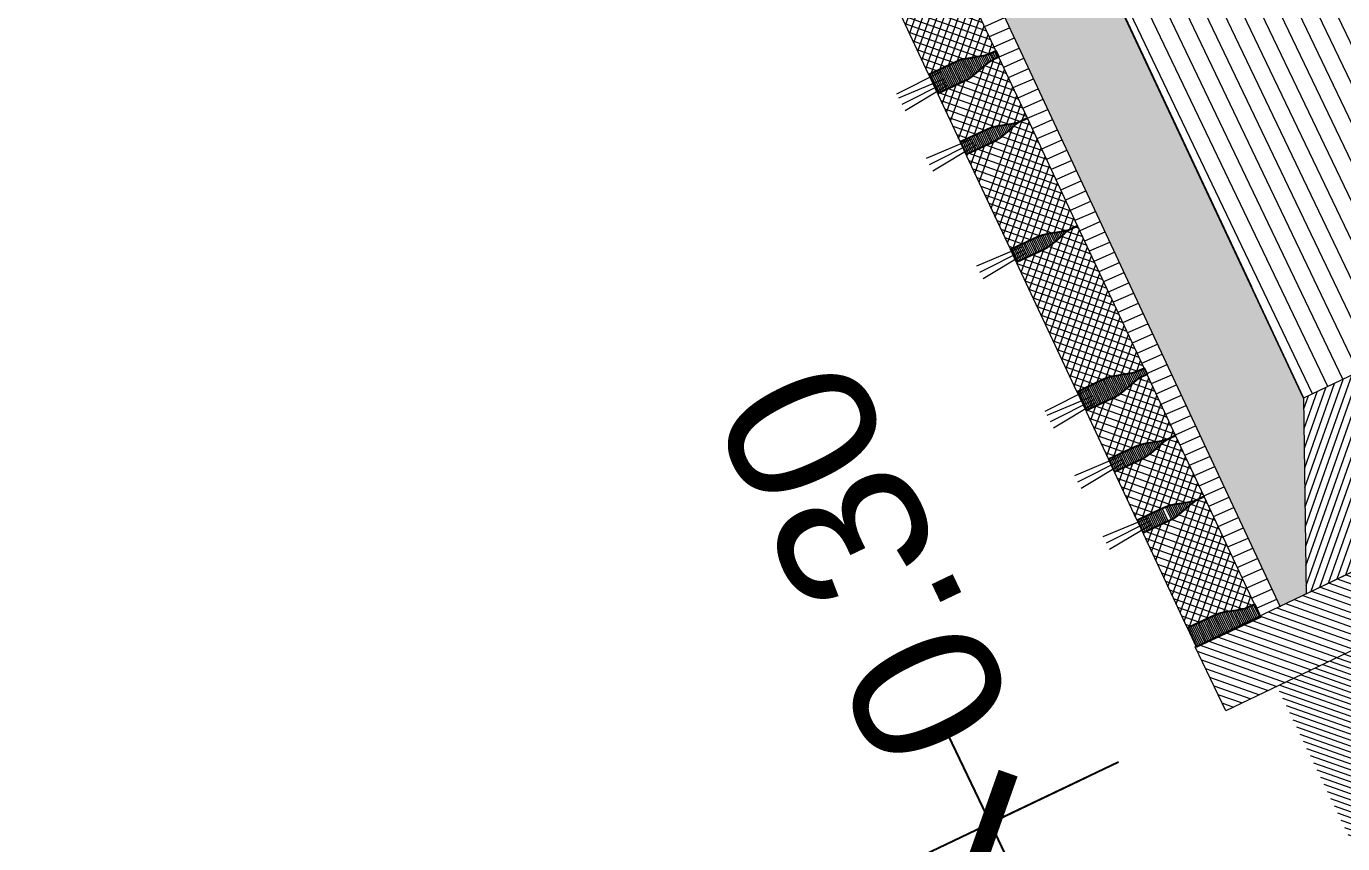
# Model space of a CAD drawing. Header units: metres. Extents: x 679304 to 680626, y 2747329 to 2750056.
# Drawn here: x 679528.639 to 679530.494, y 2747454.108 to 2747455.26 of the extents above; entities that cross this region are included whole.
import ezdxf

# ---------------------------------------------------------------- set-up
doc = ezdxf.new("R2010")
doc.units = ezdxf.units.M
doc.header["$XCLIPFRAME"] = 0
doc.layers.add('-aux', color=50, linetype='Continuous', plot=False)
for name, color, linetype in [('01-TX-Dimensions_1-100', 157, 'Continuous'), ('02-L-Waterfeatures 02', 152, 'Continuous'), ('COTAUX', 7, 'Continuous')]:
    doc.layers.add(name, color=color, linetype=linetype)
for name, color, linetype, lineweight in [('02-L-projecció', 6, 'Continuous', 5), ('02-L-seccionat', 4, 'Continuous', 5), ('1-L-GESPA', 64, 'Continuous', 0), ('3-TR Formigó', 252, 'Continuous', 0), ('3-TR terra compactada', 45, 'Continuous', 0), ('3-TR Tot-u', 37, 'Continuous', 0)]:
    doc.layers.add(name, color=color, linetype=linetype, lineweight=lineweight)
doc.layers.add('3- TR terra vegetal', color=253, linetype='Continuous', lineweight=0, true_color=0xbea68e)
doc.layers.add('3-TR sorra granitica', color=254, linetype='Continuous', lineweight=0, true_color=0xf2dac9)
doc.layers.add('SL_TREE_ACACIA_PYCNANTHA', color=52, linetype='Continuous', true_color=0xe0e000)
doc.layers.add('SL_TREE_PROSOPIS_CINERARIA', color=66, linetype='Continuous', true_color=0x5f7f00)
doc.styles.get("Standard").update_dxf_attribs({"font": 'arial.ttf'})
doc.dimstyles.new('E100', dxfattribs={"dimscale": 0.03, "dimtxt": 7, "dimasz": 0.5, "dimexe": 0.1, "dimexo": 15, "dimgap": 4, "dimtad": 1, "dimzin": 0, "dimdsep": 46, "dimtxsty": 'Standard', "dimblk1": 'LINCOT200', "dimblk2": 'LINCOT200', "dimsah": 1, "dimcen": 0.1, "dimdle": 0.1, "dimclrt": 256, "dimadec": 0, "dimazin": 0, "dimtfac": 0.0153846153846154, "dimtofl": 0, "dimtmove": 0, "dimatfit": 3, "dimldrblk": 'LINCOT200', "dimfxl": 1, "dimtolj": 1, "dimtzin": 0, "dimarcsym": 0})
picture_1 = doc.add_image_def('image1.png', size_in_pixel=(900, 793))
picture_2 = doc.add_image_def('image2.png', size_in_pixel=(716, 586))
pattern_1 = [(44.92865665922822, (3.98924274276942, -0.7978512751869858), (-0.0067268003707682, 0.0067435733681656), []), (134.9286566592282, (3.98924274276942, -0.7978512751869858), (-0.0067435733681656, -0.0067268003707682), [])]
pattern_2 = [(360, (-9.313226e-10, -4.656613e-10), (0, 0.0025), [])]

# ---------------------------------------------------------------- blocks, each defined once
blk = doc.blocks.new('General Section WaterFalls')
at = {"layer": '02-L-Waterfeatures 02', "lineweight": 9, "transparency": 33554687}
h = blk.add_hatch(dxfattribs=at)
h.set_pattern_fill('ANSI31', color=256, scale=0.0025, angle=2.6278252e-09)
h.set_pattern_definition([(45.00000000262781, (46.29637361550703, -32.83155877655372), (-0.0056126600759256, 0.0056126600754108), [])])
edge = h.paths.add_edge_path()
edge.add_line((46.09598154760897, -30.88661313755438), (46.09598154667764, -31.28154518356407))
edge.add_line((46.09598154667764, -31.28154518362135), (46.25549376500354, -31.28160677019521))
edge.add_line((46.25549376476556, -31.28160677035339), (46.39274360872956, -30.90908326257626))
edge.add_line((46.39274360937998, -30.90908326255158), (46.486159388104, -30.89794053331695))
edge.add_arc((46.48729880480096, -30.90801237383857), 0.0101360861858358, 7.903237830834428, 96.4543695149469, ccw=False)
edge.add_line((46.49733861535787, -30.90661865682341), (46.49792483921658, -32.70914748065175))
edge.add_line((46.49792483868077, -32.70914748054929), (46.79716845974326, -32.70914748101495))
edge.add_line((46.79716845927759, -32.70914748101495), (46.79733861138406, -31.98914748081005))
edge.add_line((46.79733861191198, -31.98914748057723), (46.50733861234039, -31.98914748057723))
edge.add_line((46.50733861234039, -31.98914748104289), (46.50733861326382, -30.88661313745193))
edge.add_line((46.50733861373737, -30.88661313732155), (46.09598154807463, -30.88661313778721))
at = {"layer": '3- TR terra vegetal'}
h = blk.add_hatch(dxfattribs=at)
h.set_pattern_fill('_USER', color=256, scale=0.0025, angle=-18.27604261022104, style=0, pattern_type=0)
h.set_pattern_definition([(360, (41.79200924932956, -17.5875497860834), (0, 0.0025), [])])
edge = h.paths.add_edge_path()
edge.add_line((46.91577685298398, -32.01054803119041), (46.89574212376616, -32.01036685455842))
edge.add_line((46.89574212394655, -32.01036685379222), (46.89663885825598, -31.91121149789554))
edge.add_line((46.89663885720074, -31.91121149854735), (46.92670850622479, -31.91148340688351))
edge.add_line((46.92670850688592, -31.91148340655491), (46.92633660945946, -31.95261049693681))
edge.add_arc((46.86919435532764, -31.95209378236905), 0.0571445896353864, -16.517108581197817, -0.5180894647260743, ccw=False)
edge.add_line((46.92398086749017, -31.96834008162841), (46.91784693789387, -31.98902520121282))
edge.add_arc((46.96426652790978, -32.00279039237648), 0.0484175464482929, 163.4828885281923, 179.4819076658742)
edge.add_line((46.91585096064954, -32.00235258601606), (46.91577685236157, -32.01054803084814))
edge.add_line((46.91577685298398, -32.01054803119041), (46.89574212376616, -32.01036685455842))
h = blk.add_hatch(dxfattribs=at)
h.set_pattern_fill('_USER', color=256, scale=0.0025, angle=-18.27604261022104, style=0, pattern_type=0)
h.set_pattern_definition(pattern_2)
edge = h.paths.add_edge_path()
edge.add_line((47.08326116809621, -32.01206260081381), (47.08333527631323, -32.00386715693908))
edge.add_arc((47.03491970151662, -32.00342935253866), 0.0484175532871072, -0.5180908874735294, 15.48092828320253)
edge.add_line((47.0815806351602, -31.99050585506484), (47.07582177318268, -31.9697131928285))
edge.add_arc((47.13089312519878, -31.95446029305458), 0.0571445945571447, 179.4819104452081, 195.4809295709795, ccw=False)
edge.add_line((47.0737508656457, -31.95394357689656), (47.07412276300527, -31.91281648894456))
edge.add_line((47.0741227637045, -31.91281649027951), (47.09419282198626, -31.91299797833571))
edge.add_line((47.09419282153248, -31.91299797734246), (47.09382092409787, -31.95412506477927))
edge.add_arc((47.03667866298928, -31.95360834943131), 0.0571445978222591, -16.51710976891951, -0.5180906227978994, ccw=False)
edge.add_line((47.09146518167108, -31.96985465218313), (47.08533125211027, -31.99053977128885))
edge.add_arc((47.13175083929672, -32.00430496386252), 0.0484175441230989, 163.4828842022214, 179.4819033208883)
edge.add_line((47.08333527436479, -32.00386715540663), (47.0832611670717, -32.01206260056727))
h = blk.add_hatch(dxfattribs=at)
h.set_pattern_fill('_USER', color=256, scale=0.0025, angle=-18.27604261022104, style=0, pattern_type=0)
h.set_pattern_definition(pattern_2)
edge = h.paths.add_edge_path()
edge.add_line((47.17822034005076, -32.01292477734387), (47.17829444642811, -32.00472933384239))
edge.add_arc((47.12987886928021, -32.00429152976722), 0.0484175574030006, -0.5180901328443627, 15.48092904174739)
edge.add_line((47.17653980618343, -31.99136803066358), (47.1707809441704, -31.97057536890592))
edge.add_arc((47.22585229203104, -31.95532247470692), 0.057144591033328, 179.4819066751375, 195.480925755062, ccw=False)
edge.add_line((47.1687100380659, -31.95480575505644), (47.16908193476221, -31.9136786668854))
edge.add_line((47.16908193472773, -31.91367866750807), (47.189151993408, -31.91386015324388))
edge.add_line((47.18915199348702, -31.91386015200988), (47.18878009550786, -31.95498724220924))
edge.add_arc((47.13163784518838, -31.95447052735835), 0.0571445860738357, -16.517109407062094, -0.5180902821103928, ccw=False)
edge.add_line((47.18642435315996, -31.97071682754904), (47.18029042334257, -31.99140194706043))
edge.add_arc((47.22671001730486, -32.0051671420224), 0.0484175508720061, 163.4828839569681, 179.481903067111)
edge.add_line((47.17829444538802, -32.00472933240235), (47.17822033957155, -32.01292477903146))
h = blk.add_hatch(dxfattribs=at)
h.set_pattern_fill('_USER', color=256, scale=0.0025, angle=-18.27604261022104, style=0, pattern_type=0)
h.set_pattern_definition(pattern_2)
edge = h.paths.add_edge_path()
edge.add_line((47.28317919699475, -32.01386681292206), (47.27317960797749, -32.0137763907598))
edge.add_line((47.27317960793152, -32.01377639034763), (47.27325371478653, -32.0055809465135))
edge.add_arc((47.22483813995495, -32.00514313951135), 0.0484175536545109, -0.5180944984186822, 15.48092461457903)
edge.add_line((47.2714990740642, -31.99221964366734), (47.26574021046809, -31.97142698187726))
edge.add_arc((47.32081155851483, -31.956174088642), 0.0571445891607876, 179.481906764493, 195.4809258867473, ccw=False)
edge.add_line((47.26366930594667, -31.95565736945719), (47.26404120227178, -31.91453028018275))
edge.add_line((47.26404120214283, -31.91453027958051), (47.29411085142346, -31.914802187511))
edge.add_line((47.29411085089668, -31.91480218805373), (47.2937389533242, -31.9559292788778))
edge.add_arc((47.23659670026973, -31.95541256340221), 0.0571445896665429, -16.517108114524603, -0.5180889844784247, ccw=False)
edge.add_line((47.29138321103528, -31.97165886312723), (47.28524928121789, -31.99234398263862))
edge.add_arc((47.33166887192055, -32.00610917340964), 0.0484175464625861, 163.4828890789814, 179.4819082326843)
edge.add_line((47.28325330466032, -32.0056713684462), (47.28317919637233, -32.01386681327829))
edge.add_line((47.28317919699475, -32.01386681292206), (47.27317960797749, -32.0137763907598))
h = blk.add_hatch(dxfattribs=at)
h.set_pattern_fill('_USER', color=256, scale=0.0025, angle=-18.27604261022104, style=0, pattern_type=0)
h.set_pattern_definition(pattern_2)
edge = h.paths.add_edge_path()
edge.add_line((47.5044069243595, -32.01586379436776), (47.50448103073686, -32.00766835086628))
edge.add_arc((47.45606545358896, -32.00723054679111), 0.0484175574030006, -0.5180901328443627, 15.48092904174739)
edge.add_line((47.50272639049216, -31.99430704931728), (47.49696752847914, -31.97351438755962))
edge.add_arc((47.55203887773677, -31.95826149079949), 0.057144591033328, 179.4819066751375, 195.480925755062, ccw=False)
edge.add_line((47.49489662237465, -31.95774477208033), (47.49526851907096, -31.91661768390929))
edge.add_line((47.49526851950213, -31.91661768453196), (47.5153385781824, -31.91679917026777))
edge.add_line((47.51533857779577, -31.91679917089641), (47.51496667981661, -31.95792626109578))
edge.add_arc((47.45782442949712, -31.95740954414941), 0.0571445860738357, -16.517109407062094, -0.5180902821103928, ccw=False)
edge.add_line((47.51261093793437, -31.9736558443401), (47.50647700811698, -31.99434096385149))
edge.add_arc((47.55289660161361, -32.00810615904629), 0.0484175508720061, 163.4828839569681, 179.481903067111)
edge.add_line((47.50448102969676, -32.00766834896058), (47.50440692388029, -32.01586379558969))
h = blk.add_hatch(dxfattribs=at)
h.set_pattern_fill('_USER', color=256, scale=0.0025, angle=-18.27604261022104, style=0, pattern_type=0)
h.set_pattern_definition(pattern_2)
edge = h.paths.add_edge_path()
edge.add_line((47.6718912073411, -32.01738185994327), (47.67196531555812, -32.00918641606854))
edge.add_arc((47.6235497421585, -32.00874861050397), 0.0484175532871072, -0.5180908874735294, 15.48092828320253)
edge.add_line((47.67021067533642, -31.99582511419431), (47.66445181335888, -31.97503245195796))
edge.add_arc((47.71952316444367, -31.95977955218405), 0.0571445945571447, 179.4819104452081, 195.4809295709795, ccw=False)
edge.add_line((47.66238090628758, -31.95926283649169), (47.66275280364714, -31.91813574853969))
edge.add_line((47.6627528029494, -31.91813574801199), (47.68282286123116, -31.91831723606819))
edge.add_line((47.6828228617087, -31.91831723717041), (47.68245096427408, -31.95944432460723))
edge.add_arc((47.62530870223417, -31.95892760716379), 0.0571445978222591, -16.51710976891951, -0.5180906227978994, ccw=False)
edge.add_line((47.68009522184729, -31.9751739106141), (47.67396129228648, -31.99585902971983))
edge.add_arc((47.72038087947294, -32.00962422369048), 0.0484175441230989, 163.4828842022214, 179.4819033208883)
edge.add_line((47.67196531454101, -32.00918641453609), (47.67189120724792, -32.01738185969674))
h = blk.add_hatch(dxfattribs=at)
h.set_pattern_fill('_USER', color=256, scale=0.0025, angle=-18.27604261022104, style=0, pattern_type=0)
h.set_pattern_definition(pattern_2)
edge = h.paths.add_edge_path()
edge.add_line((47.7768499692902, -32.01833452866413), (47.76685038027293, -32.01824410650187))
edge.add_line((47.76685037929564, -32.01824410539121), (47.76692448615065, -32.01004866155707))
edge.add_arc((47.71850891178473, -32.0096108536236), 0.0484175536545109, -0.5180944984186822, 15.48092461457903)
edge.add_line((47.76516984635963, -31.99668735964224), (47.75941098276353, -31.97589469785215))
edge.add_arc((47.81448232987895, -31.96064180368558), 0.0571445891607876, 179.481906764493, 195.4809258867473, ccw=False)
edge.add_line((47.75734007777646, -31.96012508496642), (47.75771197410157, -31.91899799569199))
edge.add_line((47.75771197397261, -31.9189979955554), (47.78778162325324, -31.9192699034859))
edge.add_line((47.78778162365779, -31.91926990333013), (47.7874097260853, -31.96039699415421))
edge.add_arc((47.73026747163385, -31.95988027937711), 0.0571445896665429, -16.517108114524603, -0.5180889844784247, ccw=False)
edge.add_line((47.78505398333073, -31.97612657863647), (47.77892005351334, -31.99681169814786))
edge.add_arc((47.825339644216, -32.01057688798755), 0.0484175464625861, 163.4828890789814, 179.4819082326843)
edge.add_line((47.77692407742143, -32.01013908209279), (47.77684996913344, -32.01833452692488))
edge.add_line((47.7768499692902, -32.01833452866413), (47.76685038027293, -32.01824410650187))
at = {"layer": '3-TR Formigó'}
h = blk.add_hatch(dxfattribs=at)
h.set_pattern_fill('ANSI31', color=256, scale=0.003, style=0)
h.set_pattern_definition([(44.99999999999999, (44.29593917960301, -33.20910667488352), (-0.0067351920908019, 0.0067351920908019), [])])
h.paths.add_polyline_path([(46.7976028798148, -31.90914748096839), (46.89760287897661, -31.90914748050273), (46.89760287757962, -32.39914748095908), (46.79760287748649, -32.3991474811919)])
h = blk.add_hatch(dxfattribs=at)
h.set_pattern_fill('ANSI37', color=256, scale=0.003, angle=-18.34738595099281, style=0)
h.set_pattern_definition(pattern_1)
edge = h.paths.add_edge_path()
edge.add_line((47.08326119882985, -32.01205903408118), (47.0833353060165, -32.00386359035657))
edge.add_arc((47.03491972619668, -32.00342577975244), 0.0484175595479427, -0.5180984677643848, 15.48092063279453)
edge.add_line((47.08158066635951, -31.9905022867024), (47.07582180240446, -31.96970962822656))
edge.add_arc((47.13089315127581, -31.95445673214272), 0.0571445900022303, 179.4819084718825, 195.4809275691711, ccw=False)
edge.add_line((47.07375089684501, -31.95394001482055), (47.07412276093559, -31.91281642174104))
edge.add_line((47.07412276091054, -31.91281642229296), (47.0733255879212, -31.91280921341423))
edge.add_line((47.07332558836788, -31.91280921269208), (47.07333322105183, -31.91196517152596))
edge.add_line((47.07333322102203, -31.91196517227218), (46.92751331162147, -31.91064657656981))
edge.add_line((46.92751331161708, -31.91064657596871), (46.92750568063491, -31.91149062014886))
edge.add_line((46.92750568035989, -31.91149062057957), (46.92670850677011, -31.91148340757935))
edge.add_line((46.92670850688592, -31.91148340655491), (46.92633664247188, -31.95260700246999))
edge.add_arc((46.86919439164921, -31.95209028711543), 0.0571445860738357, -16.517109407062094, -0.5180902821103928, ccw=False)
edge.add_line((46.92398090008646, -31.96833658777177), (46.91784697049424, -31.98902170882873))
edge.add_arc((46.96426656516268, -32.00278690177948), 0.0484175511476064, 163.4828856008782, 179.4819047255243)
edge.add_line((46.91585099324584, -32.00234909355641), (46.91577688429052, -32.0105445366969))
edge.add_line((46.91577688371762, -32.01054453593679), (47.08326119869289, -32.01205903347327))
h = blk.add_hatch(dxfattribs=at)
h.set_pattern_fill('ANSI37', color=256, scale=0.003, angle=-18.34738595099281, style=0)
h.set_pattern_definition(pattern_1)
edge = h.paths.add_edge_path()
edge.add_line((47.17822036892175, -32.01292127976194), (47.17829447857583, -32.00472583636182))
edge.add_arc((47.12987889396027, -32.00428803451359), 0.0484175640029159, -0.5180874265220125, 15.48093170709386)
edge.add_line((47.17653983691707, -31.99136453098617), (47.17078097347925, -31.97057187317155))
edge.add_arc((47.22585232090205, -31.95531897898764), 0.0571445893227543, 179.4819072091405, 195.4809263397831, ccw=False)
edge.add_line((47.16871006693691, -31.95480226073414), (47.16908193154472, -31.91367866831585))
edge.add_line((47.16908193100244, -31.91367866797373), (47.16828475804859, -31.91367145861632))
edge.add_line((47.16828475939109, -31.91367145907134), (47.16829239211054, -31.91282741742653))
edge.add_line((47.16829239157959, -31.91282741632313), (47.09499759406145, -31.91216463984755))
edge.add_line((47.09499759459868, -31.9121646406129), (47.09498996151212, -31.91300868262687))
edge.add_line((47.09498996101319, -31.91300868289545), (47.09419278794063, -31.91300147055645))
edge.add_line((47.09419278800488, -31.91300147026777), (47.09382092388698, -31.95412506677105))
edge.add_arc((47.03667867509648, -31.95360835269094), 0.0571445847260143, -16.517107493792878, -0.5180883785645278, ccw=False)
edge.add_line((47.09146518213674, -31.96985465008765), (47.08533125158921, -31.9905397718099))
edge.add_arc((47.1317508467473, -32.00430496339687), 0.0484175516988072, 163.4828888886982, 179.4819080003339)
edge.add_line((47.08333527436479, -32.00386715680361), (47.0832611671031, -32.01206260001303))
edge.add_line((47.08326116669923, -32.01206260081381), (47.17822036795242, -32.01292127949673))
h = blk.add_hatch(dxfattribs=at)
h.set_pattern_fill('ANSI37', color=256, scale=0.003, angle=-18.34738595099281, style=0)
h.set_pattern_definition(pattern_1)
edge = h.paths.add_edge_path()
edge.add_line((47.27317963680252, -32.01377289136872), (47.27325374660262, -32.00557744752642))
edge.add_arc((47.22483816277235, -32.00513964728453), 0.0484175625927815, -0.5180863134914306, 15.48093277880059)
edge.add_line((47.27149910433218, -31.99221614329144), (47.26574024089435, -31.97142348547682))
edge.add_arc((47.32081159111112, -31.95617059292272), 0.0571445921296045, 179.4819053230401, 195.4809244588487, ccw=False)
edge.add_line((47.26366933481767, -31.95565387140959), (47.26404119902288, -31.91453027983914))
edge.add_line((47.26404119934886, -31.91453027958051), (47.26324402668708, -31.91452306933876))
edge.add_line((47.2632440268062, -31.91452306881547), (47.26325165949016, -31.91367902764934))
edge.add_line((47.2632516589947, -31.91367902816273), (47.18995686136601, -31.91301625165066))
edge.add_line((47.18995686201378, -31.91301625221968), (47.1899492287812, -31.91386029467582))
edge.add_line((47.18994922796264, -31.91386029450223), (47.18915205518213, -31.91385308127888))
edge.add_line((47.18915205541998, -31.91385308047756), (47.18878019115606, -31.95497667742302))
edge.add_arc((47.13163794297725, -31.95445996476337), 0.0571445847571708, -16.517107027119607, -0.5180878983168213, ccw=False)
edge.add_line((47.18642445001751, -31.97070626239292), (47.18029051950547, -31.9913913836365))
edge.add_arc((47.22671011416241, -32.00515657383949), 0.0484175515967398, 163.4828894437157, 179.4819085671439)
edge.add_line((47.1782945417799, -32.00471876841039), (47.1782204345182, -32.01291421161981))
edge.add_line((47.17822043504566, -32.01291421148926), (47.27317963600678, -32.01377289105653))
h = blk.add_hatch(dxfattribs=at)
h.set_pattern_fill('ANSI37', color=256, scale=0.003, angle=-18.34738595099281, style=0)
h.set_pattern_definition(pattern_1)
edge = h.paths.add_edge_path()
edge.add_line((47.50440692342817, -32.01586379623041), (47.50448103241899, -32.00766835261124))
edge.add_arc((47.45606545452028, -32.00723054842092), 0.0484175574030006, -0.5180901328443627, 15.48092904174739)
edge.add_line((47.50272639235482, -31.99430704931728), (47.49696752909851, -31.97351439058181))
edge.add_arc((47.55203888006508, -31.95826149312779), 0.0571445932949805, 179.4819078841241, 195.4809270473441, ccw=False)
edge.add_line((47.49489662284031, -31.95774477627129), (47.49526848737306, -31.9166211833378))
edge.add_line((47.4952684873715, -31.91662118327804), (47.49447131464282, -31.91661397546619))
edge.add_line((47.49447131389752, -31.91661397507414), (47.49447894580767, -31.91576993365246))
edge.add_line((47.49447894608602, -31.91576993418858), (47.29491565608588, -31.91396535871763))
edge.add_line((47.29491565562784, -31.91396535839885), (47.29490802246623, -31.91480939989763))
edge.add_line((47.29490802343934, -31.91480939975008), (47.29411085132618, -31.91480218821832))
edge.add_line((47.29411085136234, -31.91480218875222), (47.29373898668765, -31.95592578360042))
edge.add_arc((47.23659672727808, -31.95540907187388), 0.0571445952686414, -16.517105482874115, -0.51808637105961, ccw=False)
edge.add_line((47.29138324502855, -31.97165536996909), (47.28524931381367, -31.99234048999974))
edge.add_arc((47.33166891150176, -32.00610567838885), 0.0484175537626942, 163.4828921215473, 179.4819112537157)
edge.add_line((47.28325333772227, -32.00566787621938), (47.28317922968677, -32.01386331917325))
edge.add_line((47.28317922865971, -32.01386331929825), (47.50440692349624, -32.01586379586907))
h = blk.add_hatch(dxfattribs=at)
h.set_pattern_fill('ANSI37', color=256, scale=0.003, angle=-18.34738595099281, style=0)
h.set_pattern_definition([(44.92865665922822, (4.577872782945632, -0.8031705331522971), (-0.0067268003707682, 0.0067435733681656), []), (134.9286566592282, (4.577872782945632, -0.8031705331522971), (-0.0067435733681656, -0.0067268003707682), [])])
edge = h.paths.add_edge_path()
edge.add_line((47.6718912385404, -32.01737829297781), (47.67196534572705, -32.0091828492532))
edge.add_arc((47.62354976590723, -32.0087450388819), 0.0484175595479427, -0.5180984677643848, 15.48092063279453)
edge.add_line((47.67021070700138, -31.99582154559903), (47.66445184304632, -31.97502888712319))
edge.add_arc((47.71952319005504, -31.95977599197068), 0.0571445900022303, 179.4819084718825, 195.4809275691711, ccw=False)
edge.add_line((47.6623809360899, -31.95925927464851), (47.66275280018048, -31.91813568156899))
edge.add_line((47.66275280015543, -31.91813568072394), (47.66195562716609, -31.91812847184521))
edge.add_line((47.66195562714711, -31.91812847089023), (47.66196325983106, -31.9172844297241))
edge.add_line((47.66196326026693, -31.91728443047032), (47.51614335086636, -31.91596583476795))
edge.add_line((47.5161433503963, -31.91596583509818), (47.51613571941414, -31.91680987927833))
edge.add_line((47.51613571960478, -31.9168098801747), (47.515338546015, -31.91680266717448))
edge.add_line((47.5153385461308, -31.91680266568437), (47.51496668171677, -31.95792626159945))
edge.add_arc((47.45782443182543, -31.95740954624489), 0.0571445860738357, -16.517109407062094, -0.5180902821103928, ccw=False)
edge.add_line((47.51261093933135, -31.97365584666841), (47.50647700973913, -31.99434096772536))
edge.add_arc((47.55289660394192, -32.00810616044328), 0.0484175511476064, 163.4828856008782, 179.4819047255243)
edge.add_line((47.50448103295639, -32.00766835222021), (47.50440692400107, -32.0158637953607))
edge.add_line((47.50440692296251, -32.01586379529909), (47.67189123793778, -32.01737829283556))
h = blk.add_hatch(dxfattribs=at)
h.set_pattern_fill('ANSI37', color=256, scale=0.003, angle=-18.34738595099281, style=0)
h.set_pattern_definition([(44.92865665922822, (4.577872750815004, -0.8031740998849272), (-0.0067268003707682, 0.0067435733681656), []), (134.9286566592282, (4.577872750815004, -0.8031740998849272), (-0.0067435733681656, -0.0067268003707682), [])])
edge = h.paths.add_edge_path()
edge.add_line((47.76685037696734, -32.01824410632253), (47.76692448662141, -32.0100486629224))
edge.add_arc((47.71850890247151, -32.00961085921154), 0.0484175640029159, -0.5180874265220125, 15.48093170709386)
edge.add_line((47.76516984542832, -31.99668735684827), (47.75941098199049, -31.97589469903365))
edge.add_arc((47.81448232848197, -31.96064180438407), 0.0571445893227543, 179.4819072091405, 195.4809263397831, ccw=False)
edge.add_line((47.75734007591381, -31.96012508589774), (47.75771194052162, -31.91900149347945))
edge.add_line((47.75771193997934, -31.91900149313733), (47.75691476702549, -31.91899428377992))
edge.add_line((47.75691476743668, -31.91899428423494), (47.75692240015612, -31.91815024259013))
edge.add_line((47.75692239962518, -31.91815024195239), (47.68362760210703, -31.91748746547682))
edge.add_line((47.68362760310992, -31.9174874657765), (47.68361997002336, -31.91833150779047))
edge.add_line((47.6836199699901, -31.91833150736056), (47.68282279691754, -31.91832429502156))
edge.add_line((47.68282279651612, -31.91832429612987), (47.68245093239822, -31.95944789263315))
edge.add_arc((47.62530868314207, -31.95893117715605), 0.0571445847260143, -16.517107493792878, -0.5180883785645278, ccw=False)
edge.add_line((47.68009519018233, -31.97517747571692), (47.67396125963479, -31.99586259743917))
edge.add_arc((47.72038085525855, -32.0096277880948), 0.0484175516988072, 163.4828888886982, 179.4819080003339)
edge.add_line((47.6719652833417, -32.00918998406269), (47.67189117608, -32.01738542727211))
edge.add_line((47.67189117660746, -32.01738542690873), (47.76685037786065, -32.01824410559165))
h = blk.add_hatch(dxfattribs=at)
h.set_pattern_fill('ANSI37', color=256, scale=0.003, angle=-18.34738595099281, style=0)
h.set_pattern_definition([(44.92865665922822, (4.482913515530526, -0.8023189888335764), (-0.0067268003707682, 0.0067435733681656), []), (134.9286566592282, (4.482913515530526, -0.8023189888335764), (-0.0067435733681656, -0.0067268003707682), [])])
edge = h.paths.add_edge_path()
edge.add_line((47.99807769572362, -32.02033151127398), (47.99815180471443, -32.01213606765481))
edge.add_arc((47.94973622728138, -32.01169826393016), 0.0484175574030006, -0.5180901328443627, 15.48092904174739)
edge.add_line((47.9963971641846, -31.99877476412803), (47.99063830092829, -31.97798210539256))
edge.add_arc((48.04570965142921, -31.96272920910269), 0.0571445932949805, 179.4819078841241, 195.4809270473441, ccw=False)
edge.add_line((47.9885673946701, -31.96221249178052), (47.98893925920284, -31.92108889884704))
edge.add_line((47.98893925873563, -31.92108889808878), (47.98814208600695, -31.92108169027694))
edge.add_line((47.98814208665862, -31.92108169011772), (47.98814971856878, -31.92023764869604))
edge.add_line((47.98814971745014, -31.92023764923215), (47.78858642745, -31.9184330737612))
edge.add_line((47.78858642838895, -31.91843307437375), (47.78857879522734, -31.91927711587253))
edge.add_line((47.78857879573479, -31.91927711572498), (47.78778162362163, -31.91926990419322))
edge.add_line((47.78778162365779, -31.91926990356297), (47.7874097589831, -31.96039349841116))
edge.add_arc((47.73026749910786, -31.95987678668462), 0.0571445952686414, -16.517105482874115, -0.51808637105961, ccw=False)
edge.add_line((47.785054017324, -31.97612308547832), (47.77892008610912, -31.99680820550898))
edge.add_arc((47.82533968379721, -32.01057339459658), 0.0484175537626942, 163.4828921215473, 179.4819112537157)
edge.add_line((47.77692411001772, -32.01013559219428), (47.77685000198221, -32.01833103514815))
edge.add_line((47.77685000142082, -32.01833103457466), (47.99807769625735, -32.02033151114548))
h = blk.add_hatch(dxfattribs=at)
h.set_pattern_fill('ANSI31', color=256, scale=0.003, angle=90, style=0)
h.set_pattern_definition([(134.9999999999999, (44.29588295333087, -27.31514337100089), (-0.0067351920908019, -0.0067351920908019), [])])
h.paths.add_polyline_path([(46.89766535442323, -33.03156203241087), (47.14748150901868, -33.03156204801053), (47.14766533998772, -32.19857941172086), (46.89760287851095, -32.08275678753853)])
at = {"layer": '3-TR sorra granitica'}
h = blk.add_hatch(dxfattribs=at)
h.set_pattern_fill('LINE', color=256, scale=0.005, angle=69.72395738977895, style=0)
h.set_pattern_definition([(87.99999999999993, (68.07752234721556, 216.8941087389831), (-0.0158653293789282, 0.0005540295101522), [])])
h.paths.add_polyline_path([(46.89664648473263, -32.04174399282783), (50.52290014317259, -32.07450938317925), (50.52317120041698, -32.04451060760766), (46.89664648519829, -32.01037536654621)])
at = {"layer": '3-TR terra compactada'}
h = blk.add_hatch(dxfattribs=at)
h.set_pattern_fill('LINE', color=256, scale=0.0075)
h.set_pattern_definition([(360, (-1.593222050461918, -1.450000001117587), (0, 0.0238125), [])])
edge = h.paths.add_edge_path(flags=16)
edge.add_arc((87.91270721703766, -34.89102650922723), 0.0300000000000011, 0, 360)
h.paths.add_polyline_path([(60.86794612370431, -34.06345526850782), (60.86794612370431, -34.8165326055605), (77.28848761087283, -34.81653260439634), (77.28848760994151, -35.96653260430321), (94.02980208816007, -35.96653260337189), (94.02346620196477, -34.53352967253886), (88.77741158520803, -34.42881766473874), (88.7764219455421, -34.4783984052483), (88.67512278445065, -34.85645277681761), (84.06023222394288, -34.76436978625134), (83.96552849235012, -34.41241660504602), (83.95774579746649, -34.38224918977358), (83.95875280490145, -34.33179827523418), (79.98875382728875, -34.25026744417846), (79.98875382775441, -35.78771875007078), (77.43852502759546, -35.78771875007078), (77.43852502852678, -35.43748732609675), (78.61814005719498, -35.43770227907226), (78.05505687510595, -33.4629564518109), (67.10211191978306, -33.3788115279749), (67.01179703883827, -33.17811179091223), (66.85097349714488, -33.17687627975829), (63.56725041614845, -33.15126436809078), (63.56725041707978, -34.70336046814919), (61.01713174395263, -34.70336046768352), (61.0171317444183, -34.35336060426198), (62.10765844490379, -34.35336060402915), (61.58575402200222, -32.50950451311656), (50.68157043308019, -32.42573419259861), (50.59114177431911, -32.2250335814897), (50.42511908290908, -32.2237581287045), (47.14811543934047, -32.19819437991828), (47.14721526950597, -33.38156245509163), (44.99754665372893, -33.38156245509163), (44.99754665279761, -33.03156259073876), (45.56926759378984, -33.03156259120442), (45.14311256445944, -31.55625739693642), (34.2616229839623, -31.47266142093577), (34.17091776337475, -31.2719586850144), (34.00475173024461, -31.27068213094026), (30.72633214015514, -31.24511096207425), (30.72633214108646, -32.37863686797209), (28.57621343620122, -32.37863686820492), (28.57621343526989, -32.02863700361922), (29.14793437626213, -32.02863700361922), (28.72177934786305, -30.55333180958405), (17.8412764519453, -30.4697434140835), (17.68143947003409, -31.50181839196012), (28.27606689184904, -31.50181839149445), (28.27606689091772, -32.61037793336436), (44.44740463607013, -32.61037793196738), (44.44740463700145, -34.06345526920631)])
at = {"layer": '3-TR Tot-u'}
h = blk.add_hatch(dxfattribs=at)
h.set_pattern_fill('EARTH', color=256, scale=0.005, angle=-84.07414778341365)
h.set_pattern_definition([(275.9258522165863, (-9.313226e-10, -4.656613e-10), (0.0348582512672567, -0.0283024260194916), [0.03175, -0.03175]), (275.9258522165863, (0.0118426261469722, 0.0012292172759771), (0.0348582512672567, -0.0283024260194916), [0.03175, -0.03175]), (275.9258522165863, (0.0236852532252669, 0.0024584343191236), (0.0348582512672567, -0.0283024260194916), [0.03175, -0.03175]), (5.925852216586345, (0.0280425352975726, -0.001079369103536), (0.0283024260194916, 0.0348582512672567), [0.03175, -0.03175]), (5.925852216586345, (0.0292717516422272, -0.0129219959490001), (0.0283024260194916, 0.0348582512672567), [0.03175, -0.03175]), (5.925852216586345, (0.0305009693838656, -0.0247646232601255), (0.0283024260194916, 0.0348582512672567), [0.03175, -0.03175])])
h.paths.add_polyline_path([(50.42511908290908, -32.2237581287045), (50.49240500992164, -32.07423384138383), (46.89760287944227, -32.04175263433717), (46.89760287851095, -32.08275678753853), (47.14765760349109, -32.19819080852904)])
at = {"layer": '-aux'}
for points in [[(46.91577685298398, -32.01054803119041), (46.89574212394655, -32.01036685379222), (46.89663885720074, -31.91121149854735), (46.92670850688592, -31.91148340655491), (46.92633660882711, -31.95261049782857, -0.0699225111484148), (46.92398086749017, -31.96834008162841), (46.91784693766385, -31.98902520164847, 0.0699225111479849), (46.91585096064954, -32.00235258601606), (46.91577685298398, -32.01054803119041), (46.89574212394655, -32.01036685379222)], [(47.08326116763055, -32.01206259941682), (47.08326116809621, -32.01206260081381), (47.08333527529612, -32.00386715633795, 0.0699225111475427), (47.0815806351602, -31.99050585506484), (47.07582177314907, -31.96971319266595, -0.0699225111480096), (47.0737508656457, -31.95394357689656), (47.0741227637045, -31.91281649027951), (47.09419282153248, -31.91299797734246), (47.09382092393934, -31.95412506489083, -0.0699225111484148), (47.09146518167108, -31.96985465218313), (47.08533125277608, -31.99053977080621, 0.0699225111479849), (47.08333527436479, -32.00386715540663), (47.08326116763055, -32.01206259941682), (47.08326116809621, -32.01206260081381)], [(47.17822034005076, -32.01292477920651), (47.17822034005076, -32.01292477734387), (47.178294446785, -32.004729334265, 0.0699225111475427), (47.17653980618343, -31.99136803066358), (47.17078094417229, -31.97057536942884, -0.0699225111480096), (47.1687100380659, -31.95480575505644), (47.16908193472773, -31.91367866750807), (47.18915199348702, -31.91386015200988), (47.18878009496257, -31.95498724328354, -0.0699225111484148), (47.18642435315996, -31.97071682754904), (47.18029042333364, -31.99140194663778, 0.0699225111479849), (47.17829444538802, -32.00472933240235), (47.17822034005076, -32.01292477920651), (47.17822034005076, -32.01292477734387)], [(47.28317919699475, -32.01386681292206), (47.27317960793152, -32.01377639034763), (47.2732537142001, -32.00558094633743, 0.0699225111475427), (47.2714990740642, -31.99221964366734), (47.26574021158739, -31.97142698289827, -0.0699225111480096), (47.26366930594667, -31.95565736945719), (47.26404120214283, -31.91453027958051), (47.29411085089668, -31.91480218805373), (47.29373895283788, -31.95592927886173, -0.0699225111484148), (47.29138321103528, -31.97165886312723), (47.28524928214028, -31.99234398314729, 0.0699225111479849), (47.28325330466032, -32.0056713684462), (47.28317919699475, -32.01386681292206), (47.27317960793152, -32.01377639034763)], [(47.50440692342817, -32.01586379623041), (47.5044069243595, -32.01586379436776), (47.50448103155941, -32.00766835105606, 0.0699225111475427), (47.50272639049216, -31.99430704931728), (47.49696752754971, -31.97351438552141, -0.0699225111480096), (47.49489662237465, -31.95774477208033), (47.49526851950213, -31.91661768453196), (47.51533857779577, -31.91679917089641), (47.51496668066829, -31.95792625984177, -0.0699225111484148), (47.51261093793437, -31.9736558443401), (47.50647700857371, -31.99434096412733, 0.0699225111479849), (47.50448102969676, -32.00766834896058), (47.50440692342817, -32.01586379623041), (47.5044069243595, -32.01586379436776)], [(47.6718912073411, -32.01738185947761), (47.6718912073411, -32.01738185994327), (47.67196531500667, -32.00918641616591, 0.0699225111475427), (47.67021067533642, -31.99582511419431), (47.66445181332528, -31.97503245156259, -0.0699225111480096), (47.66238090628758, -31.95926283649169), (47.6627528029494, -31.91813574801199), (47.6828228617087, -31.91831723717041), (47.68245096411556, -31.95944432448596, -0.0699225111484148), (47.68009522184729, -31.9751739106141), (47.67396129155531, -31.99585902970284, 0.0699225111479849), (47.67196531454101, -32.00918641453609), (47.6718912073411, -32.01738185947761), (47.6718912073411, -32.01738185994327)], [(47.7768499692902, -32.01833452866413), (47.76685037929564, -32.01824410539121), (47.76692448742688, -32.01004866231233, 0.0699225111475427), (47.76516984635963, -31.99668735964224), (47.75941098388284, -31.9758946984075, -0.0699225111480096), (47.75734007777646, -31.96012508496642), (47.75771197397261, -31.9189979955554), (47.78778162365779, -31.91926990333013), (47.78740972513332, -31.96039699343965, -0.0699225111484148), (47.78505398333073, -31.97612657863647), (47.77892005397006, -31.99681169888936, 0.0699225111479849), (47.77692407742143, -32.01013908209279), (47.7768499692902, -32.01833452866413), (47.76685037929564, -32.01824410539121)]]:
    blk.add_lwpolyline(points, format="xyb", dxfattribs=at)
at = {"layer": '02-L-projecció'}
for points in [[(30.72633214015514, -31.24511096207425), (34.00475173024461, -31.27068213094026), (34.17091776337475, -31.2719586850144), (34.2616229839623, -31.47266142093577), (45.14311256445944, -31.55625739693642), (45.56926759378984, -33.03156259120442), (44.99754665279761, -33.03156259073876), (44.99754665372893, -33.38156245509163), (47.14721526950597, -33.38156245509163), (47.14811543934047, -32.19819437991828), (50.42511908290908, -32.2237581287045), (50.59114177431911, -32.2250335814897), (50.68157043308019, -32.42573419259861), (61.58575402200222, -32.50950451311656), (62.10765844490379, -34.35336060402915), (61.0171317444183, -34.35336060426198), (61.01713174395263, -34.70336046768352), (63.56725041707978, -34.70336046814919), (63.56725041614845, -33.15126436809078), (66.85097349714488, -33.17687627975829)], [(50.52290014317259, -32.07450938294642), (46.89664648473263, -32.04174399282783)], [(47.14766533998772, -32.19857941172086), (61.73765311250463, -32.31066556135193)], [(50.42511908290908, -32.2237581287045), (47.32175039779394, -32.19991680327803)]]:
    blk.add_lwpolyline(points, dxfattribs=at)
at = {"layer": '02-L-seccionat'}
blk.add_lwpolyline([(46.7976028798148, -31.90914748096839), (46.89760287897661, -31.90914748050273), (46.89760287757962, -32.39914748095908), (46.79760287748649, -32.3991474811919)], close=True, dxfattribs=at)
for points in [[(47.08326119882985, -32.01205903408118), (47.08333530602977, -32.00386359076947, 0.0699225111487571), (47.08158066635951, -31.9905022867024), (47.07582180341705, -31.96970962896012, -0.0699225111482901), (47.07375089684501, -31.95394001482055), (47.07412276091054, -31.91281642229296), (47.07332558836788, -31.91280921269208), (47.07333322102203, -31.91196517227218), (46.92751331161708, -31.91064657596871), (46.92750568035989, -31.91149062057957), (46.92670850688592, -31.91148340655491), (46.92633664188906, -31.95260700257495, -0.0699225111482901), (46.92398090008646, -31.96833658777177), (46.91784697119146, -31.98902170872316, 0.0699225111487571), (46.91585099324584, -32.00234909355641), (46.91577688371762, -32.01054453593679)], [(47.17822036892175, -32.01292127976194), (47.17829447798431, -32.00472583575174, 0.0699225111487571), (47.17653983691707, -31.99136453098617), (47.17078097350895, -31.97057187417522, -0.0699225111482901), (47.16871006693691, -31.95480226073414), (47.16908193100244, -31.91367866797373), (47.16828475939109, -31.91367145907134), (47.16829239157959, -31.91282741632313), (47.09499759459868, -31.9121646406129), (47.09498996101319, -31.91300868289545), (47.09419278800488, -31.91300147026777), (47.09382092347368, -31.95412506675348, -0.0699225111482901), (47.09146518213674, -31.96985465008765), (47.0853312513791, -31.99053977103904, 0.0699225111487571), (47.08333527436479, -32.00386715680361), (47.08326116669923, -32.01206260081381)], [(47.27317963680252, -32.01377289136872), (47.27325374633074, -32.00557744782418, 0.0699225111487571), (47.27149910433218, -31.99221614329144), (47.26574023999273, -31.97142348624766, -0.0699225111482901), (47.26366933481767, -31.95565387140959), (47.26404119934886, -31.91453027958051), (47.2632440268062, -31.91452306881547), (47.2632516589947, -31.91367902816273), (47.18995686201378, -31.91301625221968), (47.18994922796264, -31.91386029450223), (47.18915205541998, -31.91385308047756), (47.18878019182011, -31.95497667836026, -0.0699225111482901), (47.18642445001751, -31.97070626239292), (47.18029051972552, -31.99139138357714, 0.0699225111487571), (47.1782945417799, -32.00471876841039), (47.17822043504566, -32.01291421148926)], [(47.50440692342817, -32.01586379623041), (47.50448103342205, -32.00766835222021, 0.0699225111487571), (47.50272639235482, -31.99430704931728), (47.4969675289467, -31.97351439064369, -0.0699225111482901), (47.49489662284031, -31.95774477627129), (47.4952684873715, -31.91662118327804), (47.49447131389752, -31.91661397507414), (47.49447894608602, -31.91576993418858), (47.29491565562784, -31.91396535839885), (47.29490802343934, -31.91480939975008), (47.29411085136234, -31.91480218875222), (47.29373898683116, -31.95592578290962, -0.0699225111482901), (47.29138324502855, -31.97165536996909), (47.28524931380525, -31.99234048975632, 0.0699225111487571), (47.28325333772227, -32.00566787621938), (47.28317922865971, -32.01386331929825)], [(47.6718912385404, -32.01737829297781), (47.67196534574032, -32.00918284989894, 0.0699225111487571), (47.67021070700138, -31.99582154559903), (47.66445184219628, -31.97502888785675, -0.0699225111482901), (47.6623809360899, -31.95925927464851), (47.66275280015543, -31.91813568072394), (47.66195562714711, -31.91812847089023), (47.66196326026693, -31.91728443047032), (47.5161433503963, -31.91596583509818), (47.51613571960478, -31.9168098801747), (47.5153385461308, -31.91680266568437), (47.51496668159961, -31.95792626240291, -0.0699225111482901), (47.51261093933135, -31.97365584666841), (47.50647701043635, -31.99434096622281, 0.0699225111487571), (47.50448103295639, -32.00766835222021), (47.50440692296251, -32.01586379529909)], [(47.76685037696734, -32.01824410632253), (47.76692448742688, -32.01004866231233, 0.0699225111487571), (47.76516984542832, -31.99668735684827), (47.75941098108887, -31.97589469957165, -0.0699225111482901), (47.75734007591381, -31.96012508589774), (47.75771193997934, -31.91900149313733), (47.75691476743668, -31.91899428423494), (47.75692239962518, -31.91815024195239), (47.68362760310992, -31.9174874657765), (47.6836199699901, -31.91833150736056), (47.68282279651612, -31.91832429612987), (47.68245093198493, -31.95944789261557, -0.0699225111482901), (47.68009519018233, -31.97517747571692), (47.67396125989034, -31.9958625966683, 0.0699225111487571), (47.6719652833417, -32.00918998406269), (47.67189117660746, -32.01738542690873)], [(47.99807769572362, -32.02033151127398), (47.9981518057175, -32.01213606772944, 0.0699225111487571), (47.9963971641846, -31.99877476412803), (47.99063830031082, -31.97798210568726, -0.0699225111482901), (47.9885673946701, -31.96221249178052), (47.98893925873563, -31.92108889808878), (47.98814208665862, -31.92108169011772), (47.98814971745014, -31.92023764923215), (47.78858642838895, -31.91843307437375), (47.78857879573479, -31.91927711572498), (47.78778162365779, -31.91926990356297), (47.78740975866094, -31.96039349865169, -0.0699225111482901), (47.785054017324, -31.97612308547832), (47.77892008610069, -31.99680820433423, 0.0699225111487571), (47.77692411001772, -32.01013559219428), (47.77685000142082, -32.01833103457466)]]:
    blk.add_lwpolyline(points, format="xyb", close=True, dxfattribs=at)
blk.add_lwpolyline([(47.14766533998772, -32.19819437991828), (46.89760287851095, -32.08275678753853), (46.89766535442323, -33.03156203241087), (47.14766536885872, -33.03156204801053), (47.14766533998772, -32.19819437991828)], dxfattribs=at)
at = {"layer": '1-L-GESPA'}
for points in [[(47.07384944334626, -31.85980934090912), (47.08024723129347, -31.92961717909202)], [(47.08384744171053, -31.85960929142311), (47.08524623094127, -31.92951715318486)], [(47.09384544100612, -31.85940923867747), (47.09024523058906, -31.92941713123583)], [(47.16880858456716, -31.8606750862673), (47.17520637158304, -31.93048292351887)], [(47.17880658153444, -31.86047503584996), (47.18020537076518, -31.93038289854303)], [(47.18880458083003, -31.86027498356998), (47.18520437087863, -31.93028287682682)], [(47.26234962837771, -31.86243156949058), (47.26874741632491, -31.93223940790631)], [(47.27234762674197, -31.86223152000457), (47.27374641504138, -31.93213938176632)], [(47.28234562464058, -31.8620314670261), (47.27874541515484, -31.93203936051578)], [(47.28834442421794, -31.86191143747419), (47.28974321484566, -31.93181930016726)], [(47.49499513627961, -31.86361764580943), (47.50139292422682, -31.93342548375949)], [(47.50499313464388, -31.86341759655625), (47.50639192340895, -31.933325458318)], [(47.51499113300815, -31.86321754357777), (47.51139092398807, -31.93322543613613)], [(47.66247942112386, -31.86513573396951), (47.66887720813975, -31.93494357122109)], [(47.67247741855681, -31.86493568401784), (47.67387620778754, -31.93484354577959)], [(47.68247541831806, -31.86473563173786), (47.67887520836666, -31.93474352406338)], [(47.75602039927616, -31.86689928523265), (47.7624181881547, -31.93670712364838)], [(47.76601839810609, -31.86669923597947), (47.76741718733683, -31.93660709727556)], [(47.77601639647037, -31.86649918276817), (47.77241618698463, -31.93650707602501)], [(47.78201519651338, -31.86637915344909), (47.78341398667544, -31.93628701637499)]]:
    blk.add_lwpolyline(points, dxfattribs=at)
blk = doc.blocks.new('LINCOT200')
for p, q in [((0, -9.999961704014426), (0, 10.00003829598554)), ((3.695e-13, 3.82959855756e-05), (10.00000000000051, 3.82959855756e-05))]:
    blk.add_line(p, q)
at = {"const_width": 1.875}
blk.add_lwpolyline([(3.535533801624467, -3.535495714255787), (-3.535533950636761, 3.535572157214076)], dxfattribs=at)
at = {"layer": 'COTAUX'}
blk.add_line((0, 0), (-1.249999999999914, 0), dxfattribs=at)
blk = doc.blocks.new('*D247')
at = {"layer": '01-TX-Dimensions_1-100', "color": 0, "lineweight": -2, "transparency": 16777216}
for p, q in [((679530.1782498831, 2747454.223209938), (679529.9951424031, 2747454.135646151)), ((679529.9978488596, 2747454.136940405), (679529.9913775899, 2747454.150472687)), ((679530.1209193834, 2747453.879583637), (679530.0043201294, 2747454.123408122)), ((679530.3077916767, 2747453.952320888), (679530.1246841969, 2747453.8647571))]:
    blk.add_line(p, q, dxfattribs=at)
at = {"layer": 'DEFPOINTS', "color": 0, "transparency": 16777216}
for p in [(679530.5842183549, 2747454.417348033), (679530.7137601486, 2747454.146458983), (679530.1273906532, 2747453.866051354)]:
    blk.add_point(p, dxfattribs=at)
at = {"layer": '01-TX-Dimensions_1-100', "color": 0, "lineweight": -2, "transparency": 16777216, "xscale": 0.015, "yscale": 0.015, "zscale": 0.015}
for p, rotation in [((679529.9978488596, 2747454.136940405), 115.5575828870524), ((679530.1273906532, 2747453.866051354), 295.5575828870525)]:
    blk.add_blockref('LINCOT200', p, dxfattribs=dict(at, rotation=rotation))
at = {"layer": '01-TX-Dimensions_1-100', "transparency": 16777216, "insert": (679529.8220960576, 2747454.504462796), "char_height": 0.21, "attachment_point": 5, "rotation": 115.55758288705248}
blk.add_mtext('\\A1;0.30', dxfattribs=at)
blk = doc.blocks.new('ACACIA_PYCNANTHA_')
image = blk.add_image(picture_1, insert=(-6.431672699195633, 0), size_in_units=(12.86334539839125, 11.334036556582513), dxfattribs=dict(fade=19))
image.set_boundary_path([(-0.5, -0.5), (899.5, 792.4999999999999)])
image.dxf.clipping = 0
image.dxf.flags = 15
blk = doc.blocks.new('prospopis cineraria')
image = blk.add_image(picture_2, insert=(-4.000086040761157, 0), size_in_units=(7.410607290773175, 6.065105967029442))
image.dxf.flags = 15

msp = doc.modelspace()

# ---------------------------------------------------------------- block references
at = {"rotation": 115.5575828871377}
msp.add_blockref('General Section WaterFalls', (679521.7318272467, 2747398.310749386), dxfattribs=at)
at = {"layer": 'SL_TREE_ACACIA_PYCNANTHA', "rotation": 115.5482287746755}
msp.add_blockref('ACACIA_PYCNANTHA_', (679526.1611996063, 2747463.188138324), dxfattribs=at)
at = {"layer": 'SL_TREE_PROSOPIS_CINERARIA', "rotation": 115.5482287746755}
msp.add_blockref('prospopis cineraria', (679527.3131611653, 2747460.679853193), dxfattribs=at)

# ---------------------------------------------------------------- dimensions: what is measured, and where the dimension line sits
at = {"layer": '01-TX-Dimensions_1-100'}
dim = msp.add_linear_dim(base=(679530.1273906532, 2747453.866051354), p1=(679530.5842183552, 2747454.417348034), p2=(679530.7137601492, 2747454.146458983), angle=115.5575828870524, dimstyle='E100', override={"dimtad": 0}, dxfattribs=at)
dim.commit()
dim.dimension.update_dxf_attribs({"geometry": '*D247', "text_midpoint": (679529.8220960578, 2747454.504462794), "dimtype": 160})

doc.saveas('drawing.dxf')
